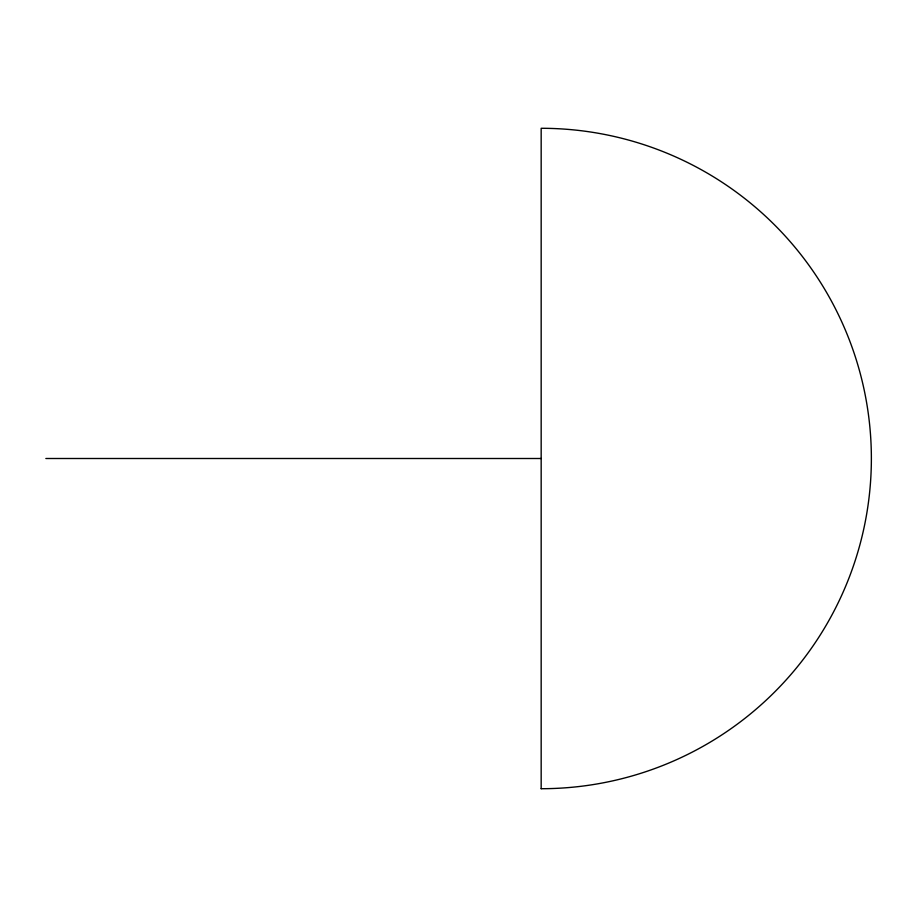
<?xml version="1.0" encoding="UTF-8"?>
<svg xmlns="http://www.w3.org/2000/svg" width="917" height="917" viewBox="0 0 917 917"><rect width="100%" height="100%" fill="white"/><g stroke="black" fill="none" stroke-linecap="round" stroke-linejoin="round"><path stroke-width="1.38" d="M45.85 458.5L541.168 458.5M541.168 788.712L541.168 128.288A330.212 330.212 0 0 1 871.368 458.5A330.212 330.212 0 0 1 541.168 788.712"/></g></svg>
